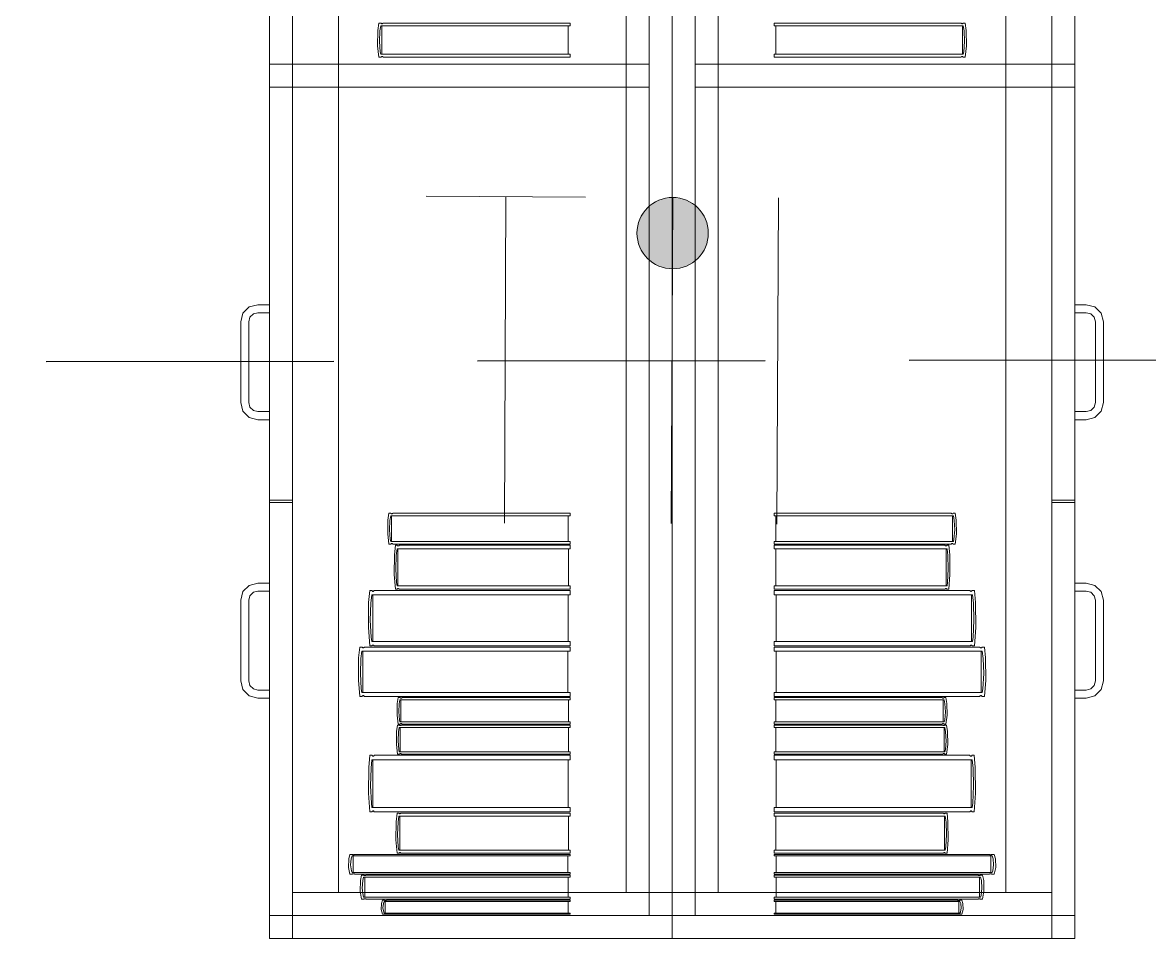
# Model space of a CAD drawing. Header units: inches. Extents: x -19 to 5698, y -728 to 92.
# Drawn here: x 12.105 to 13.085, y 32.345 to 33.141 of the extents above; entities that cross this region are included whole.
import ezdxf

# ---------------------------------------------------------------- set-up
doc = ezdxf.new("R2010")
doc.units = ezdxf.units.IN
doc.header["$MEASUREMENT"] = 0
doc.linetypes.add('HIDDEN', pattern=[0.375, 0.25, -0.125])
doc.linetypes.add('RAYITAS', pattern=[0.375, 0.25, -0.125])
for name, color, linetype, lineweight in [('00 conduct tomacorr', 120, 'HIDDEN', 30), ('T-TECHO-E', 150, 'Continuous', 20), ('TOMACORRIENTE', 22, 'RAYITAS', 9)]:
    doc.layers.add(name, color=color, linetype=linetype, lineweight=lineweight)
doc.layers.add('Interior - Mobiliario', color=7, linetype='Continuous')

# ---------------------------------------------------------------- blocks, each defined once
blk = doc.blocks.new('a')
at = {"layer": 'TOMACORRIENTE', "ltscale": 0.05}
h = blk.add_hatch(color=4, dxfattribs=at)
edge = h.paths.add_edge_path()
edge.add_arc((0, 0.0752), 0.02106, 0, 360)
at = {"layer": 'TOMACORRIENTE', "color": 4}
for p, q in [((-0.14553, 0.09625), (-0.0515, 0.09625)), ((-0.09851, 0.09625), (-0.09851, -0.09657)), ((0, 0.09625), (0, -0.09625)), ((0.06232, -0.09625), (0.06232, 0.09625))]:
    blk.add_line(p, q, dxfattribs=at)
blk.add_circle((0, 0.0752), 0.02106, dxfattribs=at)
blk = doc.blocks.new('CABLE 3FACE')
at = {"layer": 'T-TECHO-E', "rotation": 59.94170052614085}
blk.add_blockref('a', (0, 0), dxfattribs=at)

msp = doc.modelspace()

# ---------------------------------------------------------------- linework, layer by layer
at = {"layer": '00 conduct tomacorr'}
msp.add_line((11.00096, 32.84495), (14.33404, 32.84987), dxfattribs=at)
at = {"layer": 'Interior - Mobiliario', "color": 175, "linetype": 'Continuous', "lineweight": 13}
for p, q in [((12.31998, 32.34495), (12.31998, 33.84495)), ((12.66998, 33.84495), (12.66998, 32.34495)), ((12.66998, 33.84495), (12.66998, 32.34495)), ((13.01998, 32.34495), (13.01998, 33.84495)), ((12.31998, 33.82495), (12.31998, 32.36495)), ((12.31998, 33.82495), (12.31998, 32.36495)), ((12.33998, 33.82495), (12.33998, 32.36495)), ((12.33998, 33.82495), (12.33998, 32.36495)), ((12.33998, 33.82495), (12.33998, 32.36495)), ((12.64998, 32.36495), (12.64998, 33.82495)), ((12.64998, 32.36495), (12.64998, 33.82495)), ((12.64998, 33.82495), (12.64998, 32.36495)), ((12.64998, 32.36495), (12.64998, 33.82495)), ((12.64998, 32.36495), (12.64998, 33.82495)), ((12.64998, 32.36495), (12.64998, 33.82495)), ((12.66998, 32.36495), (12.66998, 33.82495)), ((12.66998, 32.36495), (12.66998, 33.82495)), ((12.66998, 32.36495), (12.66998, 33.82495)), ((12.66998, 32.36495), (12.66998, 33.82495)), ((12.66998, 32.36495), (12.66998, 33.82495)), ((12.66998, 32.36495), (12.66998, 33.82495)), ((12.68998, 32.36495), (12.68998, 33.82495)), ((12.68998, 32.36495), (12.68998, 33.82495)), ((12.68998, 33.82495), (12.68998, 32.36495)), ((12.68998, 32.36495), (12.68998, 33.82495)), ((12.68998, 32.36495), (12.68998, 33.82495)), ((12.68998, 32.36495), (12.68998, 33.82495)), ((12.99998, 33.82495), (12.99998, 32.36495)), ((12.99998, 33.82495), (12.99998, 32.36495)), ((12.99998, 33.82495), (12.99998, 32.36495)), ((13.01998, 33.82495), (13.01998, 32.36495)), ((13.01998, 33.82495), (13.01998, 32.36495)), ((12.33998, 33.80495), (12.33998, 32.38495)), ((12.37998, 32.38495), (12.37998, 33.80495)), ((12.62998, 33.80495), (12.62998, 32.38495)), ((12.66998, 32.38495), (12.66998, 33.80495)), ((12.66998, 32.38495), (12.66998, 33.80495)), ((12.70998, 33.80495), (12.70998, 32.38495)), ((12.95998, 32.38495), (12.95998, 33.80495)), ((12.99998, 33.80495), (12.99998, 32.38495)), ((12.31998, 33.10495), (12.31998, 33.46395)), ((12.33998, 33.10495), (12.33998, 33.46395)), ((12.99998, 33.10495), (12.99998, 33.46395)), ((13.01998, 33.10495), (13.01998, 33.46395)), ((12.41517, 33.14073), (12.41426, 33.13426)), ((12.41698, 33.14073), (12.41517, 33.14073)), ((12.41707, 33.14062), (12.41698, 33.14073)), ((12.41728, 33.14044), (12.41707, 33.14062)), ((12.41751, 33.14031), (12.41728, 33.14044)), ((12.41775, 33.14024), (12.41751, 33.14031)), ((12.41823, 33.14029), (12.41799, 33.14024)), ((12.41847, 33.1404), (12.41823, 33.14029)), ((12.41868, 33.14057), (12.41847, 33.1404)), ((12.41882, 33.14073), (12.41868, 33.14057)), ((12.58132, 33.14073), (12.41882, 33.14073)), ((12.58132, 33.13837), (12.58132, 33.14073)), ((12.75864, 33.13837), (12.75864, 33.14073)), ((12.75864, 33.14073), (12.92114, 33.14073)), ((12.92114, 33.14073), (12.92128, 33.14057)), ((12.92128, 33.14057), (12.92149, 33.1404)), ((12.92149, 33.1404), (12.92172, 33.14029)), ((12.92172, 33.14029), (12.92197, 33.14024)), ((12.92221, 33.14024), (12.92245, 33.14031)), ((12.92245, 33.14031), (12.92268, 33.14044)), ((12.92268, 33.14044), (12.92289, 33.14062)), ((12.92289, 33.14062), (12.92298, 33.14073)), ((12.92298, 33.14073), (12.92479, 33.14073)), ((12.92479, 33.14073), (12.9257, 33.13426)), ((12.41426, 33.13426), (12.41405, 33.12106)), ((12.41565, 33.12487), (12.41607, 33.13395)), ((12.41607, 33.13395), (12.41683, 33.13837)), ((12.41683, 33.13837), (12.58132, 33.13837)), ((12.41766, 33.13837), (12.41766, 33.11359)), ((12.41799, 33.14024), (12.41775, 33.14024)), ((12.57966, 33.11359), (12.57966, 33.13837)), ((12.92313, 33.13837), (12.75864, 33.13837)), ((12.7603, 33.11359), (12.7603, 33.13837)), ((12.92197, 33.14024), (12.92221, 33.14024)), ((12.9223, 33.13837), (12.9223, 33.11359)), ((12.92389, 33.13395), (12.92313, 33.13837)), ((12.92431, 33.12487), (12.92389, 33.13395)), ((12.9257, 33.13426), (12.9259, 33.12106)), ((12.41405, 33.12106), (12.41517, 33.11123)), ((12.41634, 33.11582), (12.41565, 33.12487)), ((12.92362, 33.11582), (12.92431, 33.12487)), ((12.9259, 33.12106), (12.92479, 33.11123)), ((12.41517, 33.11123), (12.41698, 33.11123)), ((12.41683, 33.11359), (12.41634, 33.11582)), ((12.58132, 33.11359), (12.41683, 33.11359)), ((12.41698, 33.11123), (12.41711, 33.11138)), ((12.41711, 33.11138), (12.41733, 33.11155)), ((12.41733, 33.11155), (12.41756, 33.11166)), ((12.41756, 33.11166), (12.4178, 33.11172)), ((12.4178, 33.11172), (12.41805, 33.11171)), ((12.41805, 33.11171), (12.41829, 33.11164)), ((12.41829, 33.11164), (12.41852, 33.11152)), ((12.41852, 33.11152), (12.41872, 33.11134)), ((12.41872, 33.11134), (12.41882, 33.11123)), ((12.41882, 33.11123), (12.58132, 33.11123)), ((12.58132, 33.11123), (12.58132, 33.11359)), ((12.75864, 33.11123), (12.75864, 33.11359)), ((12.75864, 33.11359), (12.92313, 33.11359)), ((12.92114, 33.11123), (12.75864, 33.11123)), ((12.92123, 33.11134), (12.92114, 33.11123)), ((12.92144, 33.11152), (12.92123, 33.11134)), ((12.92167, 33.11164), (12.92144, 33.11152)), ((12.92191, 33.11171), (12.92167, 33.11164)), ((12.92216, 33.11172), (12.92191, 33.11171)), ((12.9224, 33.11166), (12.92216, 33.11172)), ((12.92263, 33.11155), (12.9224, 33.11166)), ((12.92284, 33.11138), (12.92263, 33.11155)), ((12.92298, 33.11123), (12.92284, 33.11138)), ((12.92479, 33.11123), (12.92298, 33.11123)), ((12.92313, 33.11359), (12.92362, 33.11582)), ((12.31998, 33.10495), (12.64998, 33.10495)), ((12.31998, 33.08495), (12.31998, 33.10495)), ((12.64998, 33.10495), (12.31998, 33.10495)), ((12.31998, 33.10495), (12.31998, 33.08495)), ((12.64998, 33.10495), (12.31998, 33.10495)), ((12.31998, 33.10495), (12.31998, 33.08495)), ((12.31998, 33.10495), (12.33998, 33.10495)), ((12.64998, 33.08495), (12.64998, 33.10495)), ((12.64998, 33.08495), (12.64998, 33.10495)), ((12.64998, 33.08495), (12.64998, 33.10495)), ((12.68998, 33.08495), (12.68998, 33.10495)), ((13.01998, 33.10495), (12.68998, 33.10495)), ((12.68998, 33.10495), (13.01998, 33.10495)), ((12.68998, 33.08495), (12.68998, 33.10495)), ((12.68998, 33.10495), (13.01998, 33.10495)), ((12.68998, 33.08495), (12.68998, 33.10495)), ((13.01998, 33.10495), (12.99998, 33.10495)), ((13.01998, 33.08495), (13.01998, 33.10495)), ((13.01998, 33.10495), (13.01998, 33.08495)), ((13.01998, 33.10495), (13.01998, 33.08495)), ((12.31998, 33.08495), (12.64998, 33.08495)), ((12.31998, 33.08495), (12.64998, 33.08495)), ((12.31998, 33.08495), (12.64998, 33.08495)), ((12.31998, 33.08495), (12.31998, 32.72595)), ((12.31998, 33.08495), (12.33998, 33.08495)), ((12.33998, 33.08495), (12.33998, 32.72595)), ((13.01998, 33.08495), (12.68998, 33.08495)), ((13.01998, 33.08495), (12.68998, 33.08495)), ((13.01998, 33.08495), (12.68998, 33.08495)), ((12.99998, 33.08495), (12.99998, 32.72595)), ((13.01998, 33.08495), (12.99998, 33.08495)), ((13.01998, 33.08495), (13.01998, 32.72595)), ((12.30248, 32.89394), (12.30998, 32.89595)), ((12.30998, 32.89595), (12.31998, 32.89595)), ((12.31998, 32.89595), (12.31998, 32.88895)), ((13.02998, 32.89595), (13.01998, 32.89595)), ((13.01998, 32.89595), (13.01998, 32.88895)), ((13.03748, 32.89394), (13.02998, 32.89595)), ((12.29498, 32.88095), (12.29699, 32.88845)), ((12.29699, 32.88845), (12.30248, 32.89394)), ((12.30598, 32.88788), (12.30305, 32.88495)), ((12.30998, 32.88895), (12.30598, 32.88788)), ((12.31998, 32.88895), (12.30998, 32.88895)), ((13.01998, 32.88895), (13.02998, 32.88895)), ((13.02998, 32.88895), (13.03398, 32.88788)), ((13.03398, 32.88788), (13.03691, 32.88495)), ((13.04297, 32.88845), (13.03748, 32.89394)), ((13.04498, 32.88095), (13.04297, 32.88845)), ((12.29498, 32.81095), (12.29498, 32.88095)), ((12.30305, 32.88495), (12.30198, 32.88095)), ((12.30198, 32.88095), (12.30198, 32.81095)), ((13.03691, 32.88495), (13.03798, 32.88095)), ((13.03798, 32.88095), (13.03798, 32.81095)), ((13.04498, 32.81095), (13.04498, 32.88095)), ((12.29699, 32.80345), (12.29498, 32.81095)), ((12.30198, 32.81095), (12.30305, 32.80695)), ((13.03798, 32.81095), (13.03691, 32.80695)), ((13.04297, 32.80345), (13.04498, 32.81095)), ((12.30248, 32.79796), (12.29699, 32.80345)), ((12.30998, 32.79595), (12.30248, 32.79796)), ((12.30305, 32.80695), (12.30598, 32.80402)), ((12.30598, 32.80402), (12.30998, 32.80295)), ((12.30998, 32.80295), (12.31998, 32.80295)), ((12.31998, 32.80295), (12.31998, 32.79595)), ((13.02998, 32.80295), (13.01998, 32.80295)), ((13.01998, 32.80295), (13.01998, 32.79595)), ((13.03398, 32.80402), (13.02998, 32.80295)), ((13.02998, 32.79595), (13.03748, 32.79796)), ((13.03691, 32.80695), (13.03398, 32.80402)), ((13.03748, 32.79796), (13.04297, 32.80345)), ((12.31998, 32.79595), (12.30998, 32.79595)), ((13.01998, 32.79595), (13.02998, 32.79595)), ((12.31998, 32.72595), (12.33998, 32.72595)), ((12.31998, 32.36495), (12.31998, 32.72395)), ((12.31998, 32.72395), (12.33998, 32.72395)), ((12.33998, 32.36495), (12.33998, 32.72395)), ((13.01998, 32.72595), (12.99998, 32.72595)), ((12.99998, 32.36495), (12.99998, 32.72395)), ((13.01998, 32.72395), (12.99998, 32.72395)), ((13.01998, 32.36495), (13.01998, 32.72395)), ((12.42381, 32.71458), (12.42294, 32.70871)), ((12.42552, 32.71458), (12.42381, 32.71458)), ((12.42466, 32.70843), (12.42538, 32.71244)), ((12.42538, 32.71244), (12.58132, 32.71244)), ((12.42561, 32.71447), (12.42552, 32.71458)), ((12.4258, 32.71431), (12.42561, 32.71447)), ((12.42602, 32.7142), (12.4258, 32.71431)), ((12.42625, 32.71414), (12.42602, 32.7142)), ((12.42617, 32.71244), (12.42617, 32.68995)), ((12.42648, 32.71413), (12.42625, 32.71414)), ((12.42671, 32.71418), (12.42648, 32.71413)), ((12.42693, 32.71428), (12.42671, 32.71418)), ((12.42713, 32.71443), (12.42693, 32.71428)), ((12.42726, 32.71458), (12.42713, 32.71443)), ((12.58132, 32.71458), (12.42726, 32.71458)), ((12.57975, 32.68995), (12.57975, 32.71244)), ((12.58132, 32.71244), (12.58132, 32.71458)), ((12.75864, 32.71244), (12.75864, 32.71458)), ((12.75864, 32.71458), (12.9127, 32.71458)), ((12.91458, 32.71244), (12.75864, 32.71244)), ((12.76021, 32.68995), (12.76021, 32.71244)), ((12.9127, 32.71458), (12.91283, 32.71443)), ((12.91283, 32.71443), (12.91303, 32.71428)), ((12.91303, 32.71428), (12.91325, 32.71418)), ((12.91325, 32.71418), (12.91348, 32.71413)), ((12.91348, 32.71413), (12.91371, 32.71414)), ((12.91371, 32.71414), (12.91394, 32.7142)), ((12.91379, 32.71244), (12.91379, 32.68995)), ((12.91394, 32.7142), (12.91415, 32.71431)), ((12.91415, 32.71431), (12.91435, 32.71447)), ((12.91435, 32.71447), (12.91444, 32.71458)), ((12.91444, 32.71458), (12.91615, 32.71458)), ((12.9153, 32.70843), (12.91458, 32.71244)), ((12.91615, 32.71458), (12.91701, 32.70871)), ((12.42294, 32.70871), (12.42275, 32.69673)), ((12.42426, 32.70019), (12.42466, 32.70843)), ((12.42491, 32.69198), (12.42426, 32.70019)), ((12.91504, 32.69198), (12.9157, 32.70019)), ((12.9157, 32.70019), (12.9153, 32.70843)), ((12.91701, 32.70871), (12.91721, 32.69673)), ((12.42275, 32.69673), (12.42381, 32.68781)), ((12.42538, 32.68995), (12.42491, 32.69198)), ((12.58132, 32.68995), (12.42538, 32.68995)), ((12.58132, 32.68781), (12.58132, 32.68995)), ((12.75864, 32.68781), (12.75864, 32.68995)), ((12.75864, 32.68995), (12.91458, 32.68995)), ((12.91458, 32.68995), (12.91504, 32.69198)), ((12.91721, 32.69673), (12.91615, 32.68781)), ((12.42381, 32.68781), (12.42552, 32.68781)), ((12.42552, 32.68781), (12.42565, 32.68795)), ((12.42565, 32.68795), (12.42585, 32.6881)), ((12.42585, 32.6881), (12.42607, 32.6882)), ((12.42607, 32.6882), (12.4263, 32.68825)), ((12.4263, 32.68825), (12.42653, 32.68825)), ((12.42653, 32.68825), (12.42676, 32.68819)), ((12.42676, 32.68819), (12.42698, 32.68807)), ((12.42698, 32.68807), (12.42717, 32.68791)), ((12.42717, 32.68791), (12.42726, 32.68781)), ((12.42726, 32.68781), (12.58132, 32.68781)), ((12.42942, 32.68681), (12.42859, 32.67841)), ((12.43107, 32.68681), (12.42942, 32.68681)), ((12.43024, 32.67801), (12.43094, 32.68374)), ((12.43094, 32.68374), (12.58132, 32.68374)), ((12.43115, 32.68666), (12.43107, 32.68681)), ((12.43135, 32.68642), (12.43115, 32.68666)), ((12.43156, 32.68626), (12.43135, 32.68642)), ((12.43177, 32.68617), (12.43156, 32.68626)), ((12.4317, 32.68374), (12.4317, 32.65157)), ((12.432, 32.68616), (12.43177, 32.68617)), ((12.43222, 32.68624), (12.432, 32.68616)), ((12.43243, 32.68638), (12.43222, 32.68624)), ((12.43263, 32.6866), (12.43243, 32.68638)), ((12.43275, 32.68681), (12.43263, 32.6866)), ((12.58132, 32.68681), (12.43275, 32.68681)), ((12.5798, 32.65157), (12.5798, 32.68374)), ((12.58132, 32.68374), (12.58132, 32.68681)), ((12.9127, 32.68781), (12.75864, 32.68781)), ((12.75864, 32.68374), (12.75864, 32.68681)), ((12.75864, 32.68681), (12.90721, 32.68681)), ((12.90902, 32.68374), (12.75864, 32.68374)), ((12.76016, 32.65157), (12.76016, 32.68374)), ((12.90721, 32.68681), (12.90733, 32.6866)), ((12.90733, 32.6866), (12.90753, 32.68638)), ((12.90753, 32.68638), (12.90774, 32.68624)), ((12.90774, 32.68624), (12.90796, 32.68616)), ((12.90796, 32.68616), (12.90818, 32.68617)), ((12.90818, 32.68617), (12.9084, 32.68626)), ((12.90826, 32.68374), (12.90826, 32.65157)), ((12.9084, 32.68626), (12.90861, 32.68642)), ((12.90861, 32.68642), (12.9088, 32.68666)), ((12.9088, 32.68666), (12.90889, 32.68681)), ((12.90889, 32.68681), (12.91054, 32.68681)), ((12.90972, 32.67801), (12.90902, 32.68374)), ((12.91054, 32.68681), (12.91137, 32.67841)), ((12.91278, 32.68791), (12.9127, 32.68781)), ((12.91298, 32.68807), (12.91278, 32.68791)), ((12.9132, 32.68819), (12.91298, 32.68807)), ((12.91343, 32.68825), (12.9132, 32.68819)), ((12.91366, 32.68825), (12.91343, 32.68825)), ((12.91389, 32.6882), (12.91366, 32.68825)), ((12.91411, 32.6881), (12.91389, 32.6882)), ((12.91431, 32.68795), (12.91411, 32.6881)), ((12.91444, 32.68781), (12.91431, 32.68795)), ((12.91615, 32.68781), (12.91444, 32.68781)), ((12.42859, 32.67841), (12.4284, 32.66128)), ((12.42985, 32.66622), (12.43024, 32.67801)), ((12.91011, 32.66622), (12.90972, 32.67801)), ((12.91137, 32.67841), (12.91156, 32.66128)), ((12.4284, 32.66128), (12.42942, 32.64851)), ((12.43049, 32.65448), (12.42985, 32.66622)), ((12.90947, 32.65448), (12.91011, 32.66622)), ((12.91156, 32.66128), (12.91054, 32.64851)), ((12.30248, 32.65194), (12.29699, 32.64645)), ((12.30998, 32.65395), (12.30248, 32.65194)), ((12.31998, 32.65395), (12.30998, 32.65395)), ((12.31998, 32.64695), (12.31998, 32.65395)), ((12.43094, 32.65157), (12.43049, 32.65448)), ((12.58132, 32.65157), (12.43094, 32.65157)), ((12.58132, 32.64851), (12.58132, 32.65157)), ((12.75864, 32.64851), (12.75864, 32.65157)), ((12.75864, 32.65157), (12.90902, 32.65157)), ((12.90902, 32.65157), (12.90947, 32.65448)), ((13.01998, 32.65395), (13.02998, 32.65395)), ((13.01998, 32.64695), (13.01998, 32.65395)), ((13.02998, 32.65395), (13.03748, 32.65194)), ((13.03748, 32.65194), (13.04297, 32.64645)), ((12.29699, 32.64645), (12.29498, 32.63895)), ((12.30198, 32.63895), (12.30305, 32.64295)), ((12.30305, 32.64295), (12.30598, 32.64588)), ((12.30598, 32.64588), (12.30998, 32.64695)), ((12.30998, 32.64695), (12.31998, 32.64695)), ((12.40715, 32.64751), (12.4062, 32.63692)), ((12.40905, 32.64751), (12.40715, 32.64751)), ((12.40809, 32.63642), (12.40889, 32.64365)), ((12.40889, 32.64365), (12.58132, 32.64365)), ((12.40914, 32.64732), (12.40905, 32.64751)), ((12.40936, 32.64703), (12.40914, 32.64732)), ((12.4096, 32.64682), (12.40936, 32.64703)), ((12.40985, 32.64671), (12.4096, 32.64682)), ((12.40976, 32.64365), (12.40976, 32.60311)), ((12.41011, 32.6467), (12.40985, 32.64671)), ((12.41036, 32.64679), (12.41011, 32.6467)), ((12.41061, 32.64697), (12.41036, 32.64679)), ((12.41083, 32.64725), (12.41061, 32.64697)), ((12.41097, 32.64751), (12.41083, 32.64725)), ((12.58132, 32.64751), (12.41097, 32.64751)), ((12.42942, 32.64851), (12.43107, 32.64851)), ((12.43107, 32.64851), (12.43119, 32.64871)), ((12.43119, 32.64871), (12.43139, 32.64893)), ((12.43139, 32.64893), (12.4316, 32.64908)), ((12.4316, 32.64908), (12.43182, 32.64915)), ((12.43182, 32.64915), (12.43205, 32.64914)), ((12.43205, 32.64914), (12.43227, 32.64905)), ((12.43227, 32.64905), (12.43248, 32.64889)), ((12.43248, 32.64889), (12.43267, 32.64866)), ((12.43267, 32.64866), (12.43275, 32.64851)), ((12.43275, 32.64851), (12.58132, 32.64851)), ((12.57958, 32.60311), (12.57958, 32.64365)), ((12.58132, 32.64365), (12.58132, 32.64751)), ((12.90721, 32.64851), (12.75864, 32.64851)), ((12.75864, 32.64365), (12.75864, 32.64751)), ((12.75864, 32.64751), (12.92898, 32.64751)), ((12.93106, 32.64365), (12.75864, 32.64365)), ((12.76038, 32.60311), (12.76038, 32.64365)), ((12.90729, 32.64866), (12.90721, 32.64851)), ((12.90748, 32.64889), (12.90729, 32.64866)), ((12.90769, 32.64905), (12.90748, 32.64889)), ((12.90791, 32.64914), (12.90769, 32.64905)), ((12.90813, 32.64915), (12.90791, 32.64914)), ((12.90836, 32.64908), (12.90813, 32.64915)), ((12.90857, 32.64893), (12.90836, 32.64908)), ((12.90876, 32.64871), (12.90857, 32.64893)), ((12.90889, 32.64851), (12.90876, 32.64871)), ((12.91054, 32.64851), (12.90889, 32.64851)), ((12.92898, 32.64751), (12.92913, 32.64725)), ((12.92913, 32.64725), (12.92935, 32.64697)), ((12.92935, 32.64697), (12.92959, 32.64679)), ((12.92959, 32.64679), (12.92985, 32.6467)), ((12.92985, 32.6467), (12.9301, 32.64671)), ((12.9301, 32.64671), (12.93036, 32.64682)), ((12.93019, 32.64365), (12.93019, 32.60311)), ((12.93036, 32.64682), (12.9306, 32.64703)), ((12.9306, 32.64703), (12.93082, 32.64732)), ((12.93082, 32.64732), (12.93091, 32.64751)), ((12.93091, 32.64751), (12.93281, 32.64751)), ((12.93186, 32.63642), (12.93106, 32.64365)), ((12.93281, 32.64751), (12.93376, 32.63692)), ((13.02998, 32.64695), (13.01998, 32.64695)), ((13.03398, 32.64588), (13.02998, 32.64695)), ((13.03691, 32.64295), (13.03398, 32.64588)), ((13.03798, 32.63895), (13.03691, 32.64295)), ((13.04297, 32.64645), (13.04498, 32.63895)), ((12.29498, 32.63895), (12.29498, 32.56895)), ((12.30198, 32.56895), (12.30198, 32.63895)), ((12.4062, 32.63692), (12.40598, 32.61534)), ((12.40765, 32.62157), (12.40809, 32.63642)), ((12.93231, 32.62157), (12.93186, 32.63642)), ((12.93376, 32.63692), (12.93398, 32.61534)), ((13.03798, 32.56895), (13.03798, 32.63895)), ((13.04498, 32.63895), (13.04498, 32.56895)), ((12.40838, 32.60677), (12.40765, 32.62157)), ((12.93158, 32.60677), (12.93231, 32.62157)), ((12.40598, 32.61534), (12.40715, 32.59925)), ((12.93398, 32.61534), (12.93281, 32.59925)), ((12.40889, 32.60311), (12.40838, 32.60677)), ((12.58132, 32.60311), (12.40889, 32.60311)), ((12.58132, 32.59925), (12.58132, 32.60311)), ((12.75864, 32.59925), (12.75864, 32.60311)), ((12.75864, 32.60311), (12.93106, 32.60311)), ((12.93106, 32.60311), (12.93158, 32.60677)), ((12.39849, 32.59825), (12.39749, 32.58883)), ((12.40048, 32.59825), (12.39849, 32.59825)), ((12.39948, 32.58839), (12.40032, 32.59481)), ((12.40032, 32.59481), (12.58132, 32.59481)), ((12.40058, 32.59808), (12.40048, 32.59825)), ((12.40081, 32.59782), (12.40058, 32.59808)), ((12.40106, 32.59764), (12.40081, 32.59782)), ((12.40133, 32.59754), (12.40106, 32.59764)), ((12.40123, 32.59481), (12.40123, 32.55876)), ((12.4016, 32.59753), (12.40133, 32.59754)), ((12.40186, 32.59761), (12.4016, 32.59753)), ((12.40212, 32.59777), (12.40186, 32.59761)), ((12.40235, 32.59802), (12.40212, 32.59777)), ((12.4025, 32.59825), (12.40235, 32.59802)), ((12.58132, 32.59825), (12.4025, 32.59825)), ((12.40715, 32.59925), (12.40905, 32.59925)), ((12.40905, 32.59925), (12.40919, 32.59951)), ((12.40919, 32.59951), (12.40941, 32.59978)), ((12.40941, 32.59978), (12.40966, 32.59996)), ((12.40966, 32.59996), (12.40991, 32.60005)), ((12.40991, 32.60005), (12.41017, 32.60004)), ((12.41017, 32.60004), (12.41042, 32.59993)), ((12.41042, 32.59993), (12.41066, 32.59973)), ((12.41066, 32.59973), (12.41088, 32.59943)), ((12.41088, 32.59943), (12.41097, 32.59925)), ((12.41097, 32.59925), (12.58132, 32.59925)), ((12.57949, 32.55876), (12.57949, 32.59481)), ((12.58132, 32.59481), (12.58132, 32.59825)), ((12.92898, 32.59925), (12.75864, 32.59925)), ((12.75864, 32.59481), (12.75864, 32.59825)), ((12.75864, 32.59825), (12.93746, 32.59825)), ((12.93964, 32.59481), (12.75864, 32.59481)), ((12.76046, 32.55876), (12.76046, 32.59481)), ((12.92908, 32.59943), (12.92898, 32.59925)), ((12.9293, 32.59973), (12.92908, 32.59943)), ((12.92954, 32.59993), (12.9293, 32.59973)), ((12.92979, 32.60004), (12.92954, 32.59993)), ((12.93005, 32.60005), (12.92979, 32.60004)), ((12.9303, 32.59996), (12.93005, 32.60005)), ((12.93054, 32.59978), (12.9303, 32.59996)), ((12.93077, 32.59951), (12.93054, 32.59978)), ((12.93091, 32.59925), (12.93077, 32.59951)), ((12.93281, 32.59925), (12.93091, 32.59925)), ((12.93746, 32.59825), (12.93761, 32.59802)), ((12.93761, 32.59802), (12.93784, 32.59777)), ((12.93784, 32.59777), (12.9381, 32.59761)), ((12.9381, 32.59761), (12.93836, 32.59753)), ((12.93836, 32.59753), (12.93863, 32.59754)), ((12.93863, 32.59754), (12.9389, 32.59764)), ((12.93873, 32.59481), (12.93873, 32.55876)), ((12.9389, 32.59764), (12.93915, 32.59782)), ((12.93915, 32.59782), (12.93938, 32.59808)), ((12.93938, 32.59808), (12.93948, 32.59825)), ((12.93948, 32.59825), (12.94147, 32.59825)), ((12.94048, 32.58839), (12.93964, 32.59481)), ((12.94147, 32.59825), (12.94247, 32.58883)), ((12.39749, 32.58883), (12.39726, 32.56964)), ((12.39901, 32.57518), (12.39948, 32.58839)), ((12.94095, 32.57518), (12.94048, 32.58839)), ((12.94247, 32.58883), (12.9427, 32.56964)), ((12.39978, 32.56202), (12.39901, 32.57518)), ((12.94018, 32.56202), (12.94095, 32.57518)), ((12.29498, 32.56895), (12.29699, 32.56145)), ((12.30305, 32.56495), (12.30198, 32.56895)), ((12.30598, 32.56202), (12.30305, 32.56495)), ((12.39726, 32.56964), (12.39849, 32.55533)), ((12.9427, 32.56964), (12.94147, 32.55533)), ((13.03398, 32.56202), (13.03691, 32.56495)), ((13.03691, 32.56495), (13.03798, 32.56895)), ((13.04498, 32.56895), (13.04297, 32.56145)), ((12.29699, 32.56145), (12.30248, 32.55596)), ((12.30248, 32.55596), (12.30998, 32.55395)), ((12.30998, 32.56095), (12.30598, 32.56202)), ((12.31998, 32.56095), (12.30998, 32.56095)), ((12.30998, 32.55395), (12.31998, 32.55395)), ((12.31998, 32.55395), (12.31998, 32.56095)), ((12.39849, 32.55533), (12.40048, 32.55533)), ((12.40032, 32.55876), (12.39978, 32.56202)), ((12.58132, 32.55876), (12.40032, 32.55876)), ((12.40048, 32.55533), (12.40063, 32.55556)), ((12.40063, 32.55556), (12.40086, 32.55581)), ((12.40086, 32.55581), (12.40112, 32.55597)), ((12.40112, 32.55597), (12.40138, 32.55605)), ((12.40138, 32.55605), (12.40165, 32.55604)), ((12.40165, 32.55604), (12.40192, 32.55594)), ((12.40192, 32.55594), (12.40217, 32.55576)), ((12.40217, 32.55576), (12.4024, 32.5555)), ((12.4024, 32.5555), (12.4025, 32.55533)), ((12.4025, 32.55533), (12.58132, 32.55533)), ((12.43197, 32.55433), (12.43115, 32.5493)), ((12.43359, 32.55433), (12.43197, 32.55433)), ((12.43277, 32.54906), (12.43346, 32.5525)), ((12.43346, 32.5525), (12.58132, 32.5525)), ((12.43367, 32.55424), (12.43359, 32.55433)), ((12.43386, 32.5541), (12.43367, 32.55424)), ((12.43407, 32.554), (12.43386, 32.5541)), ((12.43428, 32.55395), (12.43407, 32.554)), ((12.43421, 32.5525), (12.43421, 32.53323)), ((12.4345, 32.55395), (12.43428, 32.55395)), ((12.43472, 32.55399), (12.4345, 32.55395)), ((12.43493, 32.55408), (12.43472, 32.55399)), ((12.43512, 32.55421), (12.43493, 32.55408)), ((12.43524, 32.55433), (12.43512, 32.55421)), ((12.58132, 32.55433), (12.43524, 32.55433)), ((12.57983, 32.53323), (12.57983, 32.5525)), ((12.58132, 32.55533), (12.58132, 32.55876)), ((12.58132, 32.5525), (12.58132, 32.55433)), ((12.75864, 32.55533), (12.75864, 32.55876)), ((12.75864, 32.55876), (12.93964, 32.55876)), ((12.93746, 32.55533), (12.75864, 32.55533)), ((12.75864, 32.5525), (12.75864, 32.55433)), ((12.75864, 32.55433), (12.90471, 32.55433)), ((12.9065, 32.5525), (12.75864, 32.5525)), ((12.76013, 32.53323), (12.76013, 32.5525)), ((12.90471, 32.55433), (12.90484, 32.55421)), ((12.90484, 32.55421), (12.90503, 32.55408)), ((12.90503, 32.55408), (12.90524, 32.55399)), ((12.90524, 32.55399), (12.90545, 32.55395)), ((12.90545, 32.55395), (12.90568, 32.55395)), ((12.90568, 32.55395), (12.90589, 32.554)), ((12.90575, 32.5525), (12.90575, 32.53323)), ((12.90589, 32.554), (12.9061, 32.5541)), ((12.9061, 32.5541), (12.90629, 32.55424)), ((12.90629, 32.55424), (12.90637, 32.55433)), ((12.90637, 32.55433), (12.90799, 32.55433)), ((12.90718, 32.54906), (12.9065, 32.5525)), ((12.90799, 32.55433), (12.90881, 32.5493)), ((12.93756, 32.5555), (12.93746, 32.55533)), ((12.93779, 32.55576), (12.93756, 32.5555)), ((12.93804, 32.55594), (12.93779, 32.55576)), ((12.9383, 32.55604), (12.93804, 32.55594)), ((12.93857, 32.55605), (12.9383, 32.55604)), ((12.93884, 32.55597), (12.93857, 32.55605)), ((12.93909, 32.55581), (12.93884, 32.55597)), ((12.93933, 32.55556), (12.93909, 32.55581)), ((12.93948, 32.55533), (12.93933, 32.55556)), ((12.94147, 32.55533), (12.93948, 32.55533)), ((12.93964, 32.55876), (12.94018, 32.56202)), ((13.01998, 32.56095), (13.02998, 32.56095)), ((13.01998, 32.55395), (13.01998, 32.56095)), ((13.02998, 32.55395), (13.01998, 32.55395)), ((13.02998, 32.56095), (13.03398, 32.56202)), ((13.03748, 32.55596), (13.02998, 32.55395)), ((13.04297, 32.56145), (13.03748, 32.55596)), ((12.43115, 32.5493), (12.43096, 32.53904)), ((12.43239, 32.542), (12.43277, 32.54906)), ((12.90756, 32.542), (12.90718, 32.54906)), ((12.90881, 32.5493), (12.90899, 32.53904)), ((12.43096, 32.53904), (12.43197, 32.5314)), ((12.43302, 32.53497), (12.43239, 32.542)), ((12.43346, 32.53323), (12.43302, 32.53497)), ((12.58132, 32.53323), (12.43346, 32.53323)), ((12.58132, 32.5314), (12.58132, 32.53323)), ((12.75864, 32.5314), (12.75864, 32.53323)), ((12.75864, 32.53323), (12.9065, 32.53323)), ((12.9065, 32.53323), (12.90694, 32.53497)), ((12.90694, 32.53497), (12.90756, 32.542)), ((12.90899, 32.53904), (12.90799, 32.5314)), ((12.43052, 32.52489), (12.43034, 32.51365)), ((12.43134, 32.5304), (12.43052, 32.52489)), ((12.43297, 32.5304), (12.43134, 32.5304)), ((12.43177, 32.51689), (12.43215, 32.52462)), ((12.43197, 32.5314), (12.43359, 32.5314)), ((12.43215, 32.52462), (12.43284, 32.52839)), ((12.43284, 32.52839), (12.58132, 32.52839)), ((12.43306, 32.5303), (12.43297, 32.5304)), ((12.43325, 32.53015), (12.43306, 32.5303)), ((12.43345, 32.53004), (12.43325, 32.53015)), ((12.43367, 32.52998), (12.43345, 32.53004)), ((12.43359, 32.5314), (12.43371, 32.53152)), ((12.43359, 32.52839), (12.43359, 32.50729)), ((12.43389, 32.52998), (12.43367, 32.52998)), ((12.43371, 32.53152), (12.43391, 32.53165)), ((12.43411, 32.53002), (12.43389, 32.52998)), ((12.43391, 32.53165), (12.43411, 32.53174)), ((12.43411, 32.53174), (12.43433, 32.53178)), ((12.43432, 32.53012), (12.43411, 32.53002)), ((12.43451, 32.53026), (12.43432, 32.53012)), ((12.43433, 32.53178), (12.43455, 32.53177)), ((12.43463, 32.5304), (12.43451, 32.53026)), ((12.43455, 32.53177), (12.43477, 32.53172)), ((12.58132, 32.5304), (12.43463, 32.5304)), ((12.43477, 32.53172), (12.43497, 32.53162)), ((12.43497, 32.53162), (12.43516, 32.53148)), ((12.43516, 32.53148), (12.43524, 32.5314)), ((12.43524, 32.5314), (12.58132, 32.5314)), ((12.57982, 32.50729), (12.57982, 32.52839)), ((12.58132, 32.52839), (12.58132, 32.5304)), ((12.90471, 32.5314), (12.75864, 32.5314)), ((12.75864, 32.52839), (12.75864, 32.5304)), ((12.75864, 32.5304), (12.90532, 32.5304)), ((12.90711, 32.52839), (12.75864, 32.52839)), ((12.76014, 32.50729), (12.76014, 32.52839)), ((12.9048, 32.53148), (12.90471, 32.5314)), ((12.90499, 32.53162), (12.9048, 32.53148)), ((12.90519, 32.53172), (12.90499, 32.53162)), ((12.90541, 32.53177), (12.90519, 32.53172)), ((12.90532, 32.5304), (12.90545, 32.53026)), ((12.90563, 32.53178), (12.90541, 32.53177)), ((12.90545, 32.53026), (12.90564, 32.53012)), ((12.90584, 32.53174), (12.90563, 32.53178)), ((12.90564, 32.53012), (12.90585, 32.53002)), ((12.90605, 32.53165), (12.90584, 32.53174)), ((12.90585, 32.53002), (12.90607, 32.52998)), ((12.90625, 32.53152), (12.90605, 32.53165)), ((12.90607, 32.52998), (12.90629, 32.52998)), ((12.90637, 32.5314), (12.90625, 32.53152)), ((12.90629, 32.52998), (12.90651, 32.53004)), ((12.90799, 32.5314), (12.90637, 32.5314)), ((12.90637, 32.52839), (12.90637, 32.50729)), ((12.90651, 32.53004), (12.90671, 32.53015)), ((12.90671, 32.53015), (12.9069, 32.5303)), ((12.9069, 32.5303), (12.90698, 32.5304)), ((12.90698, 32.5304), (12.90861, 32.5304)), ((12.9078, 32.52462), (12.90711, 32.52839)), ((12.90819, 32.51689), (12.9078, 32.52462)), ((12.90861, 32.5304), (12.90944, 32.52489)), ((12.90944, 32.52489), (12.90962, 32.51365)), ((12.43034, 32.51365), (12.43134, 32.50528)), ((12.4324, 32.50919), (12.43177, 32.51689)), ((12.90756, 32.50919), (12.90819, 32.51689)), ((12.90962, 32.51365), (12.90861, 32.50528)), ((12.40733, 32.50428), (12.40638, 32.49346)), ((12.40922, 32.50428), (12.40733, 32.50428)), ((12.40932, 32.50409), (12.40922, 32.50428)), ((12.40954, 32.50379), (12.40932, 32.50409)), ((12.40978, 32.50358), (12.40954, 32.50379)), ((12.41003, 32.50347), (12.40978, 32.50358)), ((12.41054, 32.50354), (12.41029, 32.50345)), ((12.41078, 32.50373), (12.41054, 32.50354)), ((12.41101, 32.50401), (12.41078, 32.50373)), ((12.41115, 32.50428), (12.41101, 32.50401)), ((12.58132, 32.50428), (12.41115, 32.50428)), ((12.43134, 32.50528), (12.43297, 32.50528)), ((12.43284, 32.50729), (12.4324, 32.50919)), ((12.58132, 32.50729), (12.43284, 32.50729)), ((12.43297, 32.50528), (12.4331, 32.50541)), ((12.4331, 32.50541), (12.43329, 32.50556)), ((12.43329, 32.50556), (12.4335, 32.50565)), ((12.4335, 32.50565), (12.43372, 32.5057)), ((12.43372, 32.5057), (12.43394, 32.50569)), ((12.43394, 32.50569), (12.43416, 32.50563)), ((12.43416, 32.50563), (12.43436, 32.50553)), ((12.43436, 32.50553), (12.43455, 32.50538)), ((12.43455, 32.50538), (12.43463, 32.50528)), ((12.43463, 32.50528), (12.58132, 32.50528)), ((12.58132, 32.50528), (12.58132, 32.50729)), ((12.58132, 32.50033), (12.58132, 32.50428)), ((12.75864, 32.50528), (12.75864, 32.50729)), ((12.75864, 32.50729), (12.90711, 32.50729)), ((12.90532, 32.50528), (12.75864, 32.50528)), ((12.75864, 32.50033), (12.75864, 32.50428)), ((12.75864, 32.50428), (12.92881, 32.50428)), ((12.90541, 32.50538), (12.90532, 32.50528)), ((12.9056, 32.50553), (12.90541, 32.50538)), ((12.9058, 32.50563), (12.9056, 32.50553)), ((12.90602, 32.50569), (12.9058, 32.50563)), ((12.90624, 32.5057), (12.90602, 32.50569)), ((12.90646, 32.50565), (12.90624, 32.5057)), ((12.90667, 32.50556), (12.90646, 32.50565)), ((12.90686, 32.50541), (12.90667, 32.50556)), ((12.90698, 32.50528), (12.90686, 32.50541)), ((12.90861, 32.50528), (12.90698, 32.50528)), ((12.90711, 32.50729), (12.90756, 32.50919)), ((12.92881, 32.50428), (12.92895, 32.50401)), ((12.92895, 32.50401), (12.92917, 32.50373)), ((12.92917, 32.50373), (12.92942, 32.50354)), ((12.92942, 32.50354), (12.92967, 32.50345)), ((12.92993, 32.50347), (12.93018, 32.50358)), ((12.93018, 32.50358), (12.93042, 32.50379)), ((12.93042, 32.50379), (12.93064, 32.50409)), ((12.93064, 32.50409), (12.93073, 32.50428)), ((12.93073, 32.50428), (12.93263, 32.50428)), ((12.93263, 32.50428), (12.93358, 32.49346)), ((12.40827, 32.49295), (12.40907, 32.50033)), ((12.40907, 32.50033), (12.58132, 32.50033)), ((12.40994, 32.50033), (12.40994, 32.45892)), ((12.41029, 32.50345), (12.41003, 32.50347)), ((12.57958, 32.45892), (12.57958, 32.50033)), ((12.93089, 32.50033), (12.75864, 32.50033)), ((12.76038, 32.45892), (12.76038, 32.50033)), ((12.92967, 32.50345), (12.92993, 32.50347)), ((12.93002, 32.50033), (12.93002, 32.45892)), ((12.93169, 32.49295), (12.93089, 32.50033)), ((12.40638, 32.49346), (12.40616, 32.47141)), ((12.40783, 32.47777), (12.40827, 32.49295)), ((12.93213, 32.47777), (12.93169, 32.49295)), ((12.93358, 32.49346), (12.93379, 32.47141)), ((12.40856, 32.46266), (12.40783, 32.47777)), ((12.9314, 32.46266), (12.93213, 32.47777)), ((12.40616, 32.47141), (12.40733, 32.45497)), ((12.93379, 32.47141), (12.93263, 32.45497)), ((12.40733, 32.45497), (12.40922, 32.45497)), ((12.40907, 32.45892), (12.40856, 32.46266)), ((12.58132, 32.45892), (12.40907, 32.45892)), ((12.40922, 32.45497), (12.40937, 32.45524)), ((12.40937, 32.45524), (12.40959, 32.45552)), ((12.40959, 32.45552), (12.40983, 32.45571)), ((12.40983, 32.45571), (12.41009, 32.4558)), ((12.41009, 32.4558), (12.41034, 32.45579)), ((12.41034, 32.45579), (12.4106, 32.45567)), ((12.4106, 32.45567), (12.41083, 32.45546)), ((12.41083, 32.45546), (12.41105, 32.45516)), ((12.41105, 32.45516), (12.41115, 32.45497)), ((12.41115, 32.45497), (12.58132, 32.45497)), ((12.58132, 32.45497), (12.58132, 32.45892)), ((12.75864, 32.45497), (12.75864, 32.45892)), ((12.75864, 32.45892), (12.93089, 32.45892)), ((12.92881, 32.45497), (12.75864, 32.45497)), ((12.9289, 32.45516), (12.92881, 32.45497)), ((12.92912, 32.45546), (12.9289, 32.45516)), ((12.92936, 32.45567), (12.92912, 32.45546)), ((12.92961, 32.45579), (12.92936, 32.45567)), ((12.92987, 32.4558), (12.92961, 32.45579)), ((12.93012, 32.45571), (12.92987, 32.4558)), ((12.93037, 32.45552), (12.93012, 32.45571)), ((12.93059, 32.45524), (12.93037, 32.45552)), ((12.93073, 32.45497), (12.93059, 32.45524)), ((12.93263, 32.45497), (12.93073, 32.45497)), ((12.93089, 32.45892), (12.9314, 32.46266)), ((12.43014, 32.44631), (12.42996, 32.43069)), ((12.43097, 32.45397), (12.43014, 32.44631)), ((12.4326, 32.45397), (12.43097, 32.45397)), ((12.4314, 32.4352), (12.43178, 32.44595)), ((12.43178, 32.44595), (12.43247, 32.45118)), ((12.43247, 32.45118), (12.58132, 32.45118)), ((12.43268, 32.45384), (12.4326, 32.45397)), ((12.43287, 32.45362), (12.43268, 32.45384)), ((12.43308, 32.45348), (12.43287, 32.45362)), ((12.4333, 32.4534), (12.43308, 32.45348)), ((12.43322, 32.45118), (12.43322, 32.42184)), ((12.43352, 32.45339), (12.4333, 32.4534)), ((12.43374, 32.45345), (12.43352, 32.45339)), ((12.43395, 32.45359), (12.43374, 32.45345)), ((12.43414, 32.45379), (12.43395, 32.45359)), ((12.43427, 32.45397), (12.43414, 32.45379)), ((12.58132, 32.45397), (12.43427, 32.45397)), ((12.57982, 32.42184), (12.57982, 32.45118)), ((12.58132, 32.45118), (12.58132, 32.45397)), ((12.75864, 32.45118), (12.75864, 32.45397)), ((12.75864, 32.45397), (12.90569, 32.45397)), ((12.90749, 32.45118), (12.75864, 32.45118)), ((12.76014, 32.42184), (12.76014, 32.45118)), ((12.90569, 32.45397), (12.90582, 32.45379)), ((12.90582, 32.45379), (12.90601, 32.45359)), ((12.90601, 32.45359), (12.90622, 32.45345)), ((12.90622, 32.45345), (12.90644, 32.45339)), ((12.90644, 32.45339), (12.90666, 32.4534)), ((12.90666, 32.4534), (12.90688, 32.45348)), ((12.90674, 32.45118), (12.90674, 32.42184)), ((12.90688, 32.45348), (12.90708, 32.45362)), ((12.90708, 32.45362), (12.90727, 32.45384)), ((12.90727, 32.45384), (12.90736, 32.45397)), ((12.90736, 32.45397), (12.90899, 32.45397)), ((12.90818, 32.44595), (12.90749, 32.45118)), ((12.90856, 32.4352), (12.90818, 32.44595)), ((12.90899, 32.45397), (12.90981, 32.44631)), ((12.90981, 32.44631), (12.91, 32.43069)), ((12.43202, 32.42449), (12.4314, 32.4352)), ((12.90793, 32.42449), (12.90856, 32.4352)), ((12.42996, 32.43069), (12.43097, 32.41904)), ((12.91, 32.43069), (12.90899, 32.41904)), ((12.38993, 32.41804), (12.38889, 32.4143)), ((12.39201, 32.41804), (12.38993, 32.41804)), ((12.39097, 32.41413), (12.39185, 32.41668)), ((12.39185, 32.41668), (12.58132, 32.41668)), ((12.39212, 32.41798), (12.39201, 32.41804)), ((12.39236, 32.41787), (12.39212, 32.41798)), ((12.39263, 32.4178), (12.39236, 32.41787)), ((12.3929, 32.41776), (12.39263, 32.4178)), ((12.3928, 32.41668), (12.3928, 32.40235)), ((12.39318, 32.41776), (12.3929, 32.41776)), ((12.39346, 32.41779), (12.39318, 32.41776)), ((12.39373, 32.41785), (12.39346, 32.41779)), ((12.39398, 32.41795), (12.39373, 32.41785)), ((12.39413, 32.41804), (12.39398, 32.41795)), ((12.58132, 32.41804), (12.39413, 32.41804)), ((12.43097, 32.41904), (12.4326, 32.41904)), ((12.43247, 32.42184), (12.43202, 32.42449)), ((12.58132, 32.42184), (12.43247, 32.42184)), ((12.4326, 32.41904), (12.43272, 32.41923)), ((12.43272, 32.41923), (12.43292, 32.41943)), ((12.43292, 32.41943), (12.43313, 32.41956)), ((12.43313, 32.41956), (12.43335, 32.41963)), ((12.43335, 32.41963), (12.43357, 32.41962)), ((12.43357, 32.41962), (12.43379, 32.41954)), ((12.43379, 32.41954), (12.43399, 32.41939)), ((12.43399, 32.41939), (12.43418, 32.41918)), ((12.43418, 32.41918), (12.43427, 32.41904)), ((12.43427, 32.41904), (12.58132, 32.41904)), ((12.57941, 32.40235), (12.57941, 32.41668)), ((12.58132, 32.41904), (12.58132, 32.42184)), ((12.58132, 32.41668), (12.58132, 32.41804)), ((12.75864, 32.41904), (12.75864, 32.42184)), ((12.75864, 32.42184), (12.90749, 32.42184)), ((12.90569, 32.41904), (12.75864, 32.41904)), ((12.75864, 32.41668), (12.75864, 32.41804)), ((12.75864, 32.41804), (12.94582, 32.41804)), ((12.94811, 32.41668), (12.75864, 32.41668)), ((12.76055, 32.40235), (12.76055, 32.41668)), ((12.90578, 32.41918), (12.90569, 32.41904)), ((12.90597, 32.41939), (12.90578, 32.41918)), ((12.90617, 32.41954), (12.90597, 32.41939)), ((12.90639, 32.41962), (12.90617, 32.41954)), ((12.90661, 32.41963), (12.90639, 32.41962)), ((12.90683, 32.41956), (12.90661, 32.41963)), ((12.90704, 32.41943), (12.90683, 32.41956)), ((12.90723, 32.41923), (12.90704, 32.41943)), ((12.90736, 32.41904), (12.90723, 32.41923)), ((12.90899, 32.41904), (12.90736, 32.41904)), ((12.90749, 32.42184), (12.90793, 32.42449)), ((12.94582, 32.41804), (12.94598, 32.41795)), ((12.94598, 32.41795), (12.94623, 32.41785)), ((12.94623, 32.41785), (12.9465, 32.41779)), ((12.9465, 32.41779), (12.94677, 32.41776)), ((12.94677, 32.41776), (12.94706, 32.41776)), ((12.94706, 32.41776), (12.94733, 32.4178)), ((12.94715, 32.41668), (12.94715, 32.40235)), ((12.94733, 32.4178), (12.9476, 32.41787)), ((12.9476, 32.41787), (12.94784, 32.41798)), ((12.94784, 32.41798), (12.94794, 32.41804)), ((12.94794, 32.41804), (12.95002, 32.41804)), ((12.94899, 32.41413), (12.94811, 32.41668)), ((12.95002, 32.41804), (12.95107, 32.4143)), ((12.38889, 32.4143), (12.38865, 32.40668)), ((12.38865, 32.40668), (12.38993, 32.40099)), ((12.39048, 32.40888), (12.39097, 32.41413)), ((12.39128, 32.40365), (12.39048, 32.40888)), ((12.94868, 32.40365), (12.94948, 32.40888)), ((12.94948, 32.40888), (12.94899, 32.41413)), ((12.95131, 32.40668), (12.95002, 32.40099)), ((12.95107, 32.4143), (12.95131, 32.40668)), ((12.38993, 32.40099), (12.39201, 32.40099)), ((12.39185, 32.40235), (12.39128, 32.40365)), ((12.58132, 32.40235), (12.39185, 32.40235)), ((12.39201, 32.40099), (12.39217, 32.40108)), ((12.39217, 32.40108), (12.39242, 32.40118)), ((12.39242, 32.40118), (12.39269, 32.40124)), ((12.39269, 32.40124), (12.39296, 32.40127)), ((12.39296, 32.40127), (12.39325, 32.40127)), ((12.39325, 32.40127), (12.39352, 32.40123)), ((12.39352, 32.40123), (12.39379, 32.40116)), ((12.39379, 32.40116), (12.39403, 32.40106)), ((12.39403, 32.40106), (12.39413, 32.40099)), ((12.39413, 32.40099), (12.58132, 32.40099)), ((12.40005, 32.39999), (12.39906, 32.39541)), ((12.40202, 32.39999), (12.40005, 32.39999)), ((12.40103, 32.3952), (12.40186, 32.39832)), ((12.40186, 32.39832), (12.58132, 32.39832)), ((12.40212, 32.39991), (12.40202, 32.39999)), ((12.40235, 32.39978), (12.40212, 32.39991)), ((12.4026, 32.39969), (12.40235, 32.39978)), ((12.40286, 32.39965), (12.4026, 32.39969)), ((12.40277, 32.39832), (12.40277, 32.38079)), ((12.40313, 32.39964), (12.40286, 32.39965)), ((12.40339, 32.39968), (12.40313, 32.39964)), ((12.40365, 32.39976), (12.40339, 32.39968)), ((12.40388, 32.39988), (12.40365, 32.39976)), ((12.40403, 32.39999), (12.40388, 32.39988)), ((12.58132, 32.39999), (12.40403, 32.39999)), ((12.57951, 32.38079), (12.57951, 32.39832)), ((12.58132, 32.40099), (12.58132, 32.40235)), ((12.58132, 32.39832), (12.58132, 32.39999)), ((12.75864, 32.40099), (12.75864, 32.40235)), ((12.75864, 32.40235), (12.94811, 32.40235)), ((12.94582, 32.40099), (12.75864, 32.40099)), ((12.75864, 32.39832), (12.75864, 32.39999)), ((12.75864, 32.39999), (12.93593, 32.39999)), ((12.93809, 32.39832), (12.75864, 32.39832)), ((12.76045, 32.38079), (12.76045, 32.39832)), ((12.93593, 32.39999), (12.93608, 32.39988)), ((12.93608, 32.39988), (12.93631, 32.39976)), ((12.93631, 32.39976), (12.93656, 32.39968)), ((12.93656, 32.39968), (12.93683, 32.39964)), ((12.93683, 32.39964), (12.9371, 32.39965)), ((12.9371, 32.39965), (12.93736, 32.39969)), ((12.93719, 32.39832), (12.93719, 32.38079)), ((12.93736, 32.39969), (12.93761, 32.39978)), ((12.93761, 32.39978), (12.93784, 32.39991)), ((12.93784, 32.39991), (12.93794, 32.39999)), ((12.93794, 32.39999), (12.93991, 32.39999)), ((12.93893, 32.3952), (12.93809, 32.39832)), ((12.93991, 32.39999), (12.9409, 32.39541)), ((12.94593, 32.40106), (12.94582, 32.40099)), ((12.94617, 32.40116), (12.94593, 32.40106)), ((12.94644, 32.40123), (12.94617, 32.40116)), ((12.94671, 32.40127), (12.94644, 32.40123)), ((12.94699, 32.40127), (12.94671, 32.40127)), ((12.94727, 32.40124), (12.94699, 32.40127)), ((12.94754, 32.40118), (12.94727, 32.40124)), ((12.94779, 32.40108), (12.94754, 32.40118)), ((12.94794, 32.40099), (12.94779, 32.40108)), ((12.95002, 32.40099), (12.94794, 32.40099)), ((12.94811, 32.40235), (12.94868, 32.40365)), ((12.39906, 32.39541), (12.39883, 32.38608)), ((12.39883, 32.38608), (12.40005, 32.37912)), ((12.40057, 32.38877), (12.40103, 32.3952)), ((12.40133, 32.38238), (12.40057, 32.38877)), ((12.93863, 32.38238), (12.93939, 32.38877)), ((12.93939, 32.38877), (12.93893, 32.3952)), ((12.94112, 32.38608), (12.93991, 32.37912)), ((12.9409, 32.39541), (12.94112, 32.38608)), ((12.33998, 32.38495), (12.33998, 32.34495)), ((12.33998, 32.38495), (12.37998, 32.38495)), ((12.37998, 32.38495), (12.62998, 32.38495)), ((12.40005, 32.37912), (12.40202, 32.37912)), ((12.40186, 32.38079), (12.40133, 32.38238)), ((12.58132, 32.38079), (12.40186, 32.38079)), ((12.40202, 32.37912), (12.40217, 32.37924)), ((12.40217, 32.37924), (12.4024, 32.37935)), ((12.4024, 32.37935), (12.40266, 32.37943)), ((12.40266, 32.37943), (12.40292, 32.37947)), ((12.40292, 32.37947), (12.40319, 32.37947)), ((12.40319, 32.37947), (12.40345, 32.37942)), ((12.40345, 32.37942), (12.4037, 32.37933)), ((12.4037, 32.37933), (12.40393, 32.3792)), ((12.40393, 32.3792), (12.40403, 32.37912)), ((12.40403, 32.37912), (12.58132, 32.37912)), ((12.41816, 32.37812), (12.41726, 32.37545)), ((12.41993, 32.37812), (12.41816, 32.37812)), ((12.41904, 32.37533), (12.41979, 32.37715)), ((12.41979, 32.37715), (12.58132, 32.37715)), ((12.42002, 32.37808), (12.41993, 32.37812)), ((12.42023, 32.378), (12.42002, 32.37808)), ((12.42045, 32.37795), (12.42023, 32.378)), ((12.42069, 32.37792), (12.42045, 32.37795)), ((12.4206, 32.37715), (12.4206, 32.36693)), ((12.42093, 32.37792), (12.42069, 32.37792)), ((12.42117, 32.37794), (12.42093, 32.37792)), ((12.42139, 32.37799), (12.42117, 32.37794)), ((12.4216, 32.37806), (12.42139, 32.37799)), ((12.42174, 32.37812), (12.4216, 32.37806)), ((12.58132, 32.37812), (12.42174, 32.37812)), ((12.57969, 32.36693), (12.57969, 32.37715)), ((12.58132, 32.37912), (12.58132, 32.38079)), ((12.58132, 32.37715), (12.58132, 32.37812)), ((12.62998, 32.38495), (12.66998, 32.38495)), ((12.66998, 32.34495), (12.66998, 32.38495)), ((12.70998, 32.38495), (12.66998, 32.38495)), ((12.66998, 32.34495), (12.66998, 32.38495)), ((12.95998, 32.38495), (12.70998, 32.38495)), ((12.75864, 32.37912), (12.75864, 32.38079)), ((12.75864, 32.38079), (12.93809, 32.38079)), ((12.93593, 32.37912), (12.75864, 32.37912)), ((12.75864, 32.37715), (12.75864, 32.37812)), ((12.75864, 32.37812), (12.91822, 32.37812)), ((12.92017, 32.37715), (12.75864, 32.37715)), ((12.76027, 32.36693), (12.76027, 32.37715)), ((12.91822, 32.37812), (12.91835, 32.37806)), ((12.91835, 32.37806), (12.91857, 32.37799)), ((12.91857, 32.37799), (12.91879, 32.37794)), ((12.91879, 32.37794), (12.91903, 32.37792)), ((12.91903, 32.37792), (12.91927, 32.37792)), ((12.91927, 32.37792), (12.91951, 32.37795)), ((12.91935, 32.37715), (12.91935, 32.36693)), ((12.91951, 32.37795), (12.91973, 32.378)), ((12.91973, 32.378), (12.91994, 32.37808)), ((12.91994, 32.37808), (12.92003, 32.37812)), ((12.92003, 32.37812), (12.9218, 32.37812)), ((12.92092, 32.37533), (12.92017, 32.37715)), ((12.9218, 32.37812), (12.92269, 32.37545)), ((12.93603, 32.3792), (12.93593, 32.37912)), ((12.93626, 32.37933), (12.93603, 32.3792)), ((12.93651, 32.37942), (12.93626, 32.37933)), ((12.93677, 32.37947), (12.93651, 32.37942)), ((12.93704, 32.37947), (12.93677, 32.37947)), ((12.9373, 32.37943), (12.93704, 32.37947)), ((12.93755, 32.37935), (12.9373, 32.37943)), ((12.93779, 32.37924), (12.93755, 32.37935)), ((12.93794, 32.37912), (12.93779, 32.37924)), ((12.93991, 32.37912), (12.93794, 32.37912)), ((12.93809, 32.38079), (12.93863, 32.38238)), ((12.99998, 32.38495), (12.95998, 32.38495)), ((12.99998, 32.38495), (12.99998, 32.34495)), ((12.41726, 32.37545), (12.41706, 32.37001)), ((12.41706, 32.37001), (12.41816, 32.36595)), ((12.41862, 32.37158), (12.41904, 32.37533)), ((12.4193, 32.36785), (12.41862, 32.37158)), ((12.41979, 32.36693), (12.4193, 32.36785)), ((12.58132, 32.36693), (12.41979, 32.36693)), ((12.58132, 32.36595), (12.58132, 32.36693)), ((12.75864, 32.36595), (12.75864, 32.36693)), ((12.75864, 32.36693), (12.92017, 32.36693)), ((12.92017, 32.36693), (12.92065, 32.36785)), ((12.92065, 32.36785), (12.92134, 32.37158)), ((12.92134, 32.37158), (12.92092, 32.37533)), ((12.9229, 32.37001), (12.9218, 32.36595)), ((12.92269, 32.37545), (12.9229, 32.37001)), ((12.31998, 32.36495), (12.66998, 32.36495)), ((12.31998, 32.34495), (12.31998, 32.36495)), ((12.66998, 32.36495), (12.31998, 32.36495)), ((12.31998, 32.36495), (12.31998, 32.34495)), ((12.31998, 32.36495), (12.66998, 32.36495)), ((12.31998, 32.36495), (12.64998, 32.36495)), ((12.31998, 32.36495), (12.33998, 32.36495)), ((12.33998, 32.36495), (12.64998, 32.36495)), ((12.33998, 32.36495), (12.64998, 32.36495)), ((12.33998, 32.36495), (12.64998, 32.36495)), ((12.41816, 32.36595), (12.41993, 32.36595)), ((12.41993, 32.36595), (12.42006, 32.36602)), ((12.42006, 32.36602), (12.42028, 32.36609)), ((12.42028, 32.36609), (12.4205, 32.36613)), ((12.4205, 32.36613), (12.42074, 32.36616)), ((12.42074, 32.36616), (12.42098, 32.36615)), ((12.42098, 32.36615), (12.42122, 32.36613)), ((12.42122, 32.36613), (12.42144, 32.36607)), ((12.42144, 32.36607), (12.42165, 32.366)), ((12.42165, 32.366), (12.42174, 32.36595)), ((12.42174, 32.36595), (12.58132, 32.36595)), ((12.64998, 32.36495), (12.66998, 32.36495)), ((12.64998, 32.36495), (12.66998, 32.36495)), ((12.68998, 32.36495), (12.66998, 32.36495)), ((12.68998, 32.36495), (12.66998, 32.36495)), ((12.66998, 32.34495), (12.66998, 32.36495)), ((13.01998, 32.36495), (12.66998, 32.36495)), ((12.66998, 32.36495), (13.01998, 32.36495)), ((12.66998, 32.34495), (12.66998, 32.36495)), ((13.01998, 32.36495), (12.66998, 32.36495)), ((12.66998, 32.34495), (12.66998, 32.36495)), ((12.66998, 32.34495), (12.66998, 32.36495)), ((12.99998, 32.36495), (12.68998, 32.36495)), ((13.01998, 32.36495), (12.68998, 32.36495)), ((12.99998, 32.36495), (12.68998, 32.36495)), ((12.99998, 32.36495), (12.68998, 32.36495)), ((12.91822, 32.36595), (12.75864, 32.36595)), ((12.91831, 32.366), (12.91822, 32.36595)), ((12.91852, 32.36607), (12.91831, 32.366)), ((12.91874, 32.36613), (12.91852, 32.36607)), ((12.91898, 32.36615), (12.91874, 32.36613)), ((12.91922, 32.36616), (12.91898, 32.36615)), ((12.91946, 32.36613), (12.91922, 32.36616)), ((12.91968, 32.36609), (12.91946, 32.36613)), ((12.91989, 32.36602), (12.91968, 32.36609)), ((12.92003, 32.36595), (12.91989, 32.36602)), ((12.9218, 32.36595), (12.92003, 32.36595)), ((13.01998, 32.36495), (12.99998, 32.36495)), ((13.01998, 32.34495), (13.01998, 32.36495)), ((13.01998, 32.36495), (13.01998, 32.34495)), ((12.31998, 32.34495), (12.66998, 32.34495)), ((12.31998, 32.34495), (12.66998, 32.34495)), ((12.66998, 32.34495), (12.31998, 32.34495)), ((12.33998, 32.34495), (12.66998, 32.34495)), ((13.01998, 32.34495), (12.66998, 32.34495)), ((13.01998, 32.34495), (12.66998, 32.34495)), ((12.99998, 32.34495), (12.66998, 32.34495)), ((12.66998, 32.34495), (13.01998, 32.34495))]:
    msp.add_line(p, q, dxfattribs=at)

# ---------------------------------------------------------------- block references
at = {"layer": '00 conduct tomacorr', "xscale": 1.47256122672843, "yscale": 1.47256122672843, "zscale": 1.47256122672843, "rotation": 299.7894777823319}
msp.add_blockref('CABLE 3FACE', (12.66996, 32.84741), dxfattribs=at)

doc.saveas('drawing.dxf')
